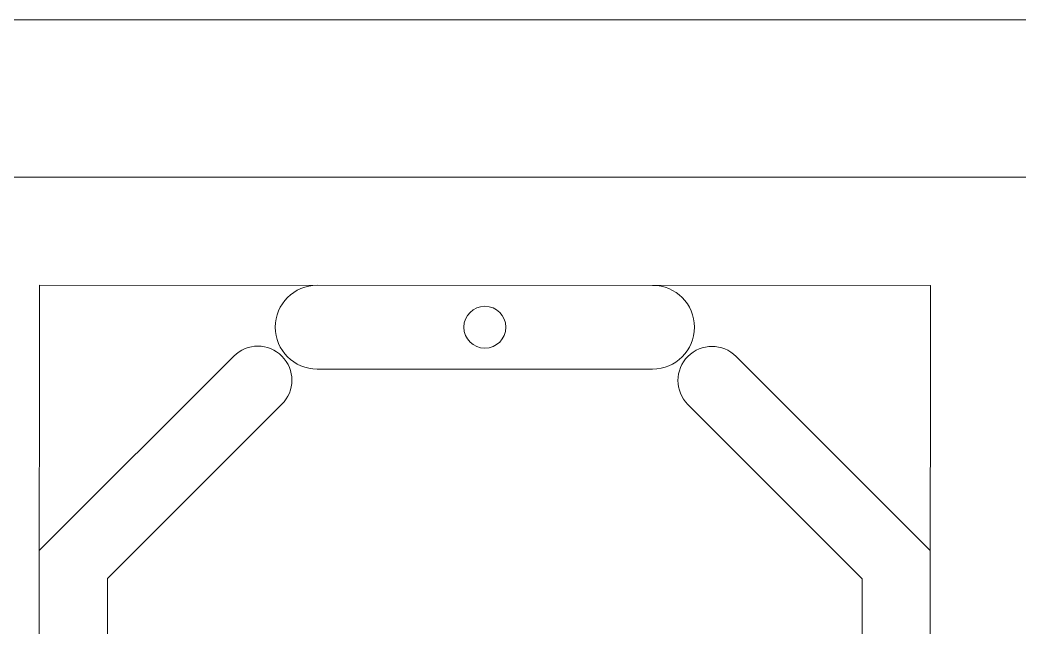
# Model space of a CAD drawing. Header units: metres. Extents: x -18745 to 220762, y -1579758 to -1356048.
# Drawn here: x 123609 to 124563, y -1464482 to -1463903 of the extents above; entities that cross this region are included whole.
import ezdxf

# ---------------------------------------------------------------- set-up
doc = ezdxf.new("R2010")
doc.units = ezdxf.units.M
doc.layers.get('0').update_dxf_attribs({"lineweight": 0})
for name, color, linetype, lineweight in [('A-100 - Copy$0$Medical Equipment and Furniture', 8, 'Continuous', 0), ('A-100 - Copy$0$Medical Equipment and Furniture1', 8, 'Continuous', 5), ('A-100 - Copy$0$Walls', 8, 'Continuous', 0)]:
    doc.layers.add(name, color=color, linetype=linetype, lineweight=lineweight)

# ---------------------------------------------------------------- blocks, each defined once
blk = doc.blocks.new('*X134')
for p, q in [((5, 3), (5, 3)), ((5, 3), (5, 3)), ((5, 3), (5, 3)), ((5, 3), (5, 3)), ((5, 3), (5, 3)), ((5, 3), (5, 3)), ((5, 3), (5, 3)), ((5, 3), (5, 3)), ((5, 3), (5, 3)), ((5, 3), (5, 3)), ((5, 3), (5, 3)), ((5, 3), (5, 3)), ((5, 3), (5, 3)), ((5, 3), (5, 3)), ((5, 3), (5, 3)), ((5, 3), (5, 3)), ((5, 3), (5, 3)), ((5, 3), (5, 3)), ((5, 3), (5, 3)), ((5, 3), (5, 3)), ((5, 3), (5, 3)), ((5, 3), (5, 3)), ((5, 3), (5, 3)), ((5, 3), (5, 3)), ((5, 3), (5, 3)), ((5, 3), (5, 3)), ((5, 3), (5, 3)), ((5, 3), (5, 3)), ((5, 3), (5, 3)), ((5, 3), (5, 3)), ((5, 3), (5, 3)), ((5, 3), (5, 3)), ((5, 3), (5, 3)), ((5, 3), (5, 3)), ((5, 3), (5, 3)), ((5, 3), (5, 3)), ((5, 3), (5, 3)), ((5, 3), (5, 3)), ((5, 3), (5, 3)), ((5, 3), (5, 3)), ((5, 3), (5, 3)), ((5, 3), (5, 3)), ((5, 3), (5, 3)), ((5, 3), (5, 3)), ((5, 3), (5, 3)), ((5, 3), (5, 3)), ((5, 3), (5, 3)), ((5, 3), (5, 3)), ((5, 3), (5, 3)), ((5, 3), (5, 3)), ((5, 3), (5, 3)), ((5, 3), (5, 3)), ((5, 3), (5, 3)), ((5, 3), (5, 3)), ((5, 3), (5, 3)), ((5, 3), (5, 3)), ((5, 3), (5, 3)), ((5, 3), (5, 3)), ((5, 3), (5, 3)), ((5, 3), (5, 3)), ((5, 3), (5, 3)), ((5, 3), (5, 3)), ((5, 3), (5, 3)), ((5, 3), (5, 3)), ((5, 3), (5, 3)), ((5, 3), (5, 3)), ((6, 3), (5, 3)), ((5, 3), (5, 3)), ((6, 3), (5, 3)), ((5, 3), (5, 3)), ((6, 3), (5, 3)), ((5, 3), (5, 3)), ((6, 3), (5, 3)), ((5, 3), (5, 3)), ((5, 3), (5, 3)), ((5, 3), (5, 3)), ((5, 3), (5, 3)), ((5, 3), (5, 3)), ((5, 3), (5, 3)), ((5, 3), (5, 3)), ((5, 3), (5, 3)), ((5, 3), (5, 3)), ((5, 3), (5, 3)), ((5, 3), (5, 3)), ((5, 3), (5, 3)), ((5, 3), (5, 3)), ((5, 3), (5, 3)), ((5, 3), (5, 3)), ((5, 3), (5, 3)), ((5, 3), (5, 3)), ((5, 3), (5, 3)), ((5, 3), (5, 3)), ((5, 3), (5, 3)), ((5, 3), (5, 3)), ((5, 3), (5, 3)), ((5, 3), (5, 3)), ((6, 3), (6, 3)), ((6, 3), (6, 3)), ((6, 3), (6, 3)), ((6, 3), (6, 3)), ((6, 3), (6, 3)), ((6, 3), (6, 3)), ((6, 3), (6, 3)), ((6, 3), (6, 3)), ((6, 3), (6, 3)), ((6, 3), (6, 3)), ((6, 3), (6, 3)), ((6, 3), (6, 3)), ((6, 3), (6, 3)), ((6, 3), (6, 3)), ((6, 3), (6, 3)), ((6, 3), (6, 3)), ((6, 3), (6, 3)), ((6, 3), (6, 3)), ((6, 3), (6, 3)), ((6, 3), (6, 3)), ((6, 3), (6, 3)), ((6, 3), (6, 3)), ((6, 3), (6, 3)), ((6, 3), (6, 3)), ((6, 3), (6, 3)), ((6, 3), (6, 3)), ((6, 3), (6, 3)), ((6, 3), (6, 3)), ((6, 3), (6, 3)), ((6, 3), (6, 3)), ((6, 3), (6, 3)), ((6, 3), (6, 3)), ((6, 3), (6, 3)), ((6, 3), (6, 3)), ((6, 3), (6, 3)), ((6, 3), (6, 3)), ((6, 3), (6, 3)), ((6, 3), (6, 3)), ((6, 3), (6, 3)), ((6, 3), (6, 3)), ((6, 3), (6, 3)), ((6, 3), (6, 3)), ((6, 3), (6, 3)), ((6, 3), (6, 3)), ((6, 3), (6, 3)), ((6, 3), (6, 3)), ((6, 3), (6, 3)), ((6, 3), (6, 3)), ((6, 3), (6, 3)), ((6, 3), (6, 3)), ((6, 3), (6, 3)), ((6, 3), (6, 3)), ((6, 3), (6, 3)), ((6, 3), (6, 3)), ((6, 3), (6, 3)), ((6, 3), (6, 3)), ((6, 3), (6, 3)), ((6, 3), (6, 3)), ((6, 3), (6, 3)), ((6, 3), (6, 3)), ((6, 3), (6, 3)), ((6, 3), (6, 3)), ((6, 3), (6, 3)), ((6, 3), (6, 3)), ((6, 3), (6, 3)), ((6, 3), (6, 3)), ((6, 3), (6, 3)), ((6, 3), (6, 3)), ((6, 3), (6, 3)), ((6, 3), (6, 3)), ((6, 3), (6, 3)), ((6, 3), (6, 3)), ((6, 3), (6, 3)), ((6, 3), (6, 3)), ((6, 3), (6, 3)), ((6, 3), (6, 3)), ((6, 3), (6, 3)), ((6, 3), (6, 3)), ((6, 3), (6, 3)), ((6, 3), (6, 3)), ((6, 3), (6, 3)), ((6, 3), (6, 3)), ((6, 3), (6, 3)), ((6, 3), (6, 3)), ((6, 3), (6, 3)), ((6, 3), (6, 3)), ((6, 3), (6, 3)), ((6, 3), (6, 3)), ((6, 3), (6, 3)), ((6, 3), (6, 3)), ((6, 3), (6, 3)), ((6, 3), (6, 3)), ((6, 3), (6, 3)), ((6, 3), (6, 3)), ((6, 3), (6, 3)), ((6, 3), (6, 3)), ((6, 3), (6, 3)), ((6, 3), (6, 3)), ((6, 3), (6, 3)), ((6, 3), (6, 3)), ((6, 3), (6, 3)), ((6, 3), (6, 3)), ((6, 3), (6, 3)), ((6, 3), (6, 3)), ((6, 3), (6, 3)), ((6, 3), (6, 3)), ((6, 3), (6, 3)), ((6, 3), (6, 3)), ((6, 3), (6, 3)), ((6, 3), (6, 3)), ((6, 3), (6, 3)), ((6, 3), (6, 3)), ((6, 3), (6, 3)), ((6, 3), (6, 3)), ((6, 3), (6, 3)), ((6, 3), (6, 3)), ((6, 3), (6, 3)), ((6, 3), (6, 3)), ((6, 3), (6, 3)), ((6, 3), (6, 3)), ((6, 3), (6, 3)), ((6, 3), (6, 3)), ((6, 3), (6, 3)), ((6, 3), (6, 3)), ((6, 3), (6, 3)), ((6, 3), (6, 3)), ((6, 3), (6, 3)), ((6, 3), (6, 3)), ((6, 3), (6, 3)), ((6, 3), (6, 3)), ((6, 3), (6, 3)), ((6, 3), (6, 3)), ((6, 3), (6, 3)), ((6, 3), (6, 3)), ((6, 3), (6, 3)), ((6, 3), (6, 3)), ((6, 3), (6, 3)), ((6, 3), (6, 3)), ((6, 3), (6, 3)), ((6, 3), (6, 3)), ((6, 3), (6, 3)), ((6, 3), (6, 3)), ((6, 3), (6, 3)), ((6, 3), (6, 3)), ((6, 3), (6, 3)), ((6, 3), (6, 3)), ((6, 3), (6, 3)), ((6, 3), (6, 3)), ((6, 3), (6, 3)), ((6, 3), (6, 3)), ((6, 3), (6, 3)), ((6, 3), (6, 3)), ((6, 3), (6, 3)), ((6, 3), (6, 3)), ((6, 3), (6, 3)), ((6, 3), (6, 3)), ((6, 3), (6, 3)), ((6, 3), (6, 3)), ((6, 3), (6, 3)), ((6, 3), (6, 3)), ((6, 3), (6, 3)), ((6, 3), (6, 3)), ((6, 3), (6, 3)), ((6, 3), (6, 3)), ((6, 3), (6, 3)), ((6, 3), (6, 3)), ((6, 3), (6, 3)), ((6, 3), (6, 3)), ((6, 3), (6, 3)), ((6, 3), (6, 3)), ((6, 3), (6, 3)), ((6, 3), (6, 3)), ((6, 3), (6, 3)), ((6, 3), (6, 3)), ((6, 3), (6, 3)), ((6, 3), (6, 3)), ((6, 3), (6, 3)), ((6, 3), (6, 3)), ((6, 3), (6, 3)), ((6, 3), (6, 3)), ((6, 3), (6, 3)), ((6, 3), (6, 3)), ((6, 3), (6, 3)), ((6, 3), (6, 3)), ((6, 3), (6, 3)), ((6, 3), (6, 3)), ((6, 3), (6, 3)), ((6, 3), (6, 3)), ((6, 3), (6, 3)), ((6, 3), (6, 3)), ((6, 3), (6, 3)), ((6, 3), (6, 3)), ((6, 3), (6, 3)), ((6, 3), (6, 3)), ((6, 3), (6, 3)), ((6, 3), (6, 3)), ((6, 3), (6, 3)), ((6, 3), (6, 3)), ((6, 3), (6, 3)), ((6, 3), (6, 3)), ((6, 3), (6, 3)), ((6, 3), (6, 3)), ((6, 3), (6, 3)), ((6, 3), (6, 3)), ((6, 3), (5, 3)), ((6, 3), (5, 3)), ((6, 3), (5, 3)), ((6, 3), (5, 3)), ((6, 3), (5, 3)), ((6, 3), (6, 3)), ((6, 3), (6, 3)), ((6, 3), (6, 3)), ((6, 3), (6, 3)), ((6, 3), (6, 3)), ((6, 3), (6, 3)), ((6, 3), (6, 3)), ((6, 3), (6, 3)), ((6, 3), (6, 3)), ((6, 3), (6, 3)), ((6, 3), (6, 3)), ((6, 3), (6, 3)), ((6, 3), (6, 3)), ((6, 3), (6, 3)), ((6, 3), (6, 3)), ((6, 3), (6, 3)), ((6, 3), (6, 3)), ((6, 3), (6, 3)), ((6, 3), (6, 3)), ((6, 3), (6, 3)), ((6, 3), (6, 3)), ((6, 3), (6, 3)), ((6, 3), (6, 3)), ((6, 3), (6, 3)), ((6, 3), (6, 3)), ((6, 3), (6, 3)), ((6, 3), (6, 3)), ((6, 3), (6, 3)), ((6, 3), (6, 3)), ((6, 3), (6, 3)), ((6, 3), (6, 3)), ((6, 3), (6, 3)), ((6, 3), (6, 3)), ((6, 3), (6, 3)), ((6, 3), (6, 3)), ((6, 3), (6, 3)), ((6, 3), (6, 3)), ((6, 3), (6, 3)), ((6, 3), (6, 3)), ((6, 3), (6, 3)), ((6, 3), (6, 3)), ((6, 3), (6, 3)), ((6, 3), (6, 3)), ((6, 3), (6, 3)), ((6, 3), (6, 3)), ((6, 3), (6, 3)), ((6, 3), (6, 3)), ((6, 3), (6, 3)), ((6, 3), (6, 3)), ((6, 3), (6, 3)), ((6, 3), (6, 3)), ((6, 3), (6, 3)), ((6, 3), (6, 3)), ((6, 3), (6, 3)), ((6, 3), (6, 3)), ((6, 3), (6, 3)), ((6, 3), (6, 3)), ((6, 3), (6, 3)), ((6, 3), (6, 3)), ((6, 3), (6, 3)), ((6, 3), (6, 3)), ((6, 3), (6, 3)), ((6, 3), (6, 3)), ((6, 3), (6, 3)), ((6, 3), (6, 3)), ((6, 3), (6, 3)), ((6, 3), (6, 3)), ((6, 3), (6, 3)), ((6, 3), (6, 3)), ((6, 3), (6, 3)), ((6, 3), (6, 3)), ((6, 3), (6, 3)), ((6, 3), (6, 3)), ((6, 3), (6, 3)), ((6, 3), (6, 3)), ((6, 3), (6, 3)), ((6, 3), (6, 3)), ((6, 3), (6, 3)), ((6, 3), (6, 3)), ((6, 3), (6, 3)), ((6, 3), (6, 3)), ((6, 3), (6, 3)), ((6, 3), (6, 3)), ((6, 3), (6, 3)), ((6, 3), (6, 3)), ((6, 3), (6, 3)), ((6, 3), (6, 3)), ((6, 3), (6, 3)), ((6, 3), (6, 3)), ((6, 3), (6, 3)), ((6, 3), (6, 3)), ((6, 3), (6, 3)), ((6, 3), (6, 3)), ((6, 3), (6, 3)), ((6, 3), (6, 3)), ((6, 3), (6, 3)), ((6, 3), (6, 3)), ((6, 3), (6, 3)), ((6, 3), (6, 3)), ((6, 3), (6, 3)), ((6, 3), (6, 3)), ((6, 3), (6, 3)), ((6, 3), (6, 3)), ((6, 3), (6, 3)), ((6, 3), (6, 3)), ((6, 3), (6, 3)), ((6, 3), (6, 3)), ((6, 3), (6, 3)), ((6, 3), (6, 3)), ((6, 3), (6, 3)), ((6, 3), (6, 3)), ((6, 3), (6, 3)), ((6, 3), (6, 3)), ((6, 3), (6, 3)), ((6, 3), (6, 3)), ((6, 3), (6, 3)), ((6, 3), (6, 3)), ((6, 3), (6, 3)), ((6, 3), (6, 3)), ((6, 3), (6, 3)), ((6, 3), (6, 3)), ((6, 3), (6, 3)), ((6, 3), (6, 3)), ((6, 3), (6, 3)), ((6, 3), (6, 3)), ((6, 3), (6, 3)), ((6, 3), (6, 3)), ((6, 3), (6, 3)), ((6, 3), (6, 3)), ((6, 3), (6, 3)), ((6, 3), (6, 3)), ((6, 3), (6, 3)), ((6, 3), (6, 3)), ((6, 3), (6, 3)), ((6, 3), (6, 3)), ((6, 3), (6, 3)), ((6, 3), (6, 3)), ((6, 3), (6, 3)), ((6, 3), (6, 3)), ((6, 3), (6, 3)), ((6, 3), (6, 3)), ((6, 3), (6, 3)), ((6, 3), (6, 3)), ((6, 3), (6, 3)), ((6, 3), (6, 3)), ((6, 3), (6, 3)), ((6, 3), (6, 3)), ((6, 3), (6, 3)), ((6, 3), (6, 3)), ((6, 3), (6, 3)), ((6, 3), (6, 3)), ((6, 3), (6, 3)), ((6, 3), (6, 3)), ((6, 3), (6, 3)), ((6, 3), (6, 3)), ((6, 3), (6, 3)), ((6, 3), (6, 3)), ((6, 3), (6, 3)), ((6, 3), (6, 3)), ((6, 3), (6, 3)), ((6, 3), (6, 3)), ((6, 3), (6, 3)), ((6, 3), (6, 3)), ((6, 3), (6, 3)), ((6, 3), (6, 3)), ((6, 3), (6, 3)), ((6, 3), (6, 3)), ((6, 3), (6, 3)), ((6, 3), (6, 3)), ((6, 3), (6, 3)), ((6, 3), (6, 3)), ((6, 3), (6, 3)), ((6, 3), (6, 3)), ((6, 3), (6, 3)), ((6, 3), (6, 3)), ((6, 3), (6, 3)), ((6, 3), (6, 3)), ((6, 3), (6, 3)), ((6, 3), (6, 3)), ((6, 3), (6, 3)), ((6, 3), (6, 3)), ((6, 3), (6, 3)), ((6, 3), (6, 3)), ((6, 3), (6, 3)), ((6, 3), (6, 3)), ((6, 3), (6, 3)), ((6, 3), (6, 3)), ((6, 3), (6, 3)), ((6, 3), (6, 3)), ((6, 3), (6, 3)), ((6, 3), (6, 3)), ((6, 3), (6, 3)), ((6, 3), (6, 3)), ((6, 3), (6, 3)), ((6, 3), (6, 3)), ((6, 3), (6, 3)), ((6, 3), (6, 3)), ((6, 3), (6, 3)), ((6, 3), (6, 3)), ((6, 3), (6, 3)), ((6, 3), (6, 3)), ((6, 3), (6, 3)), ((6, 3), (6, 3)), ((6, 3), (6, 3)), ((6, 3), (6, 3)), ((6, 3), (6, 3)), ((6, 3), (6, 3)), ((6, 3), (6, 3)), ((6, 3), (6, 3)), ((6, 3), (6, 3)), ((6, 3), (6, 3)), ((6, 3), (6, 3)), ((6, 3), (6, 3)), ((6, 3), (6, 3)), ((6, 3), (6, 3)), ((6, 3), (6, 3)), ((6, 3), (6, 3)), ((6, 3), (6, 3)), ((6, 3), (6, 3)), ((6, 3), (6, 3)), ((6, 3), (6, 3)), ((6, 3), (6, 3)), ((6, 3), (6, 3)), ((6, 3), (6, 3)), ((6, 3), (6, 3)), ((6, 3), (6, 3)), ((6, 3), (6, 3)), ((6, 3), (6, 3)), ((6, 3), (6, 3)), ((6, 3), (6, 3)), ((6, 3), (6, 3)), ((6, 3), (6, 3)), ((6, 3), (6, 3)), ((6, 3), (6, 3)), ((6, 3), (6, 3)), ((6, 3), (6, 3)), ((6, 3), (6, 3)), ((6, 3), (6, 3)), ((6, 3), (6, 3)), ((6, 3), (6, 3)), ((6, 3), (6, 3)), ((6, 3), (6, 3)), ((6, 3), (6, 3)), ((6, 3), (6, 3)), ((6, 3), (6, 3)), ((6, 3), (6, 3)), ((6, 3), (6, 3)), ((6, 3), (6, 3)), ((6, 3), (6, 3)), ((6, 3), (6, 3)), ((6, 3), (6, 3)), ((6, 3), (6, 3)), ((6, 3), (6, 3)), ((6, 3), (6, 3)), ((6, 3), (6, 3)), ((6, 3), (6, 3)), ((6, 3), (6, 3)), ((6, 3), (6, 3)), ((6, 3), (6, 3)), ((6, 3), (6, 3)), ((6, 3), (6, 3)), ((6, 3), (6, 3)), ((6, 3), (6, 3)), ((6, 3), (6, 3)), ((6, 3), (6, 3)), ((6, 3), (6, 3)), ((6, 3), (6, 3)), ((6, 3), (6, 3)), ((6, 3), (6, 3)), ((6, 3), (6, 3)), ((6, 3), (6, 3)), ((6, 3), (6, 3)), ((6, 3), (6, 3)), ((6, 3), (6, 3)), ((6, 3), (6, 3)), ((6, 3), (6, 3)), ((6, 3), (6, 3)), ((6, 3), (6, 3)), ((6, 3), (6, 3)), ((6, 3), (6, 3)), ((6, 3), (6, 3)), ((6, 3), (6, 3)), ((6, 3), (6, 3)), ((6, 3), (6, 3)), ((6, 3), (6, 3)), ((6, 3), (6, 3)), ((6, 3), (6, 3)), ((6, 3), (6, 3)), ((6, 3), (6, 3)), ((6, 3), (6, 3)), ((6, 3), (6, 3)), ((6, 3), (6, 3)), ((6, 3), (6, 3)), ((6, 3), (6, 3)), ((6, 3), (6, 3)), ((6, 3), (6, 3)), ((6, 3), (6, 3)), ((6, 3), (6, 3)), ((6, 3), (6, 3)), ((6, 3), (6, 3)), ((6, 3), (6, 3)), ((6, 3), (6, 3)), ((6, 3), (6, 3)), ((6, 3), (6, 3)), ((6, 3), (6, 3)), ((6, 3), (6, 3)), ((6, 3), (6, 3)), ((6, 3), (6, 3)), ((6, 3), (6, 3)), ((6, 3), (6, 3)), ((6, 3), (6, 3)), ((6, 3), (6, 3)), ((6, 3), (6, 3)), ((6, 3), (6, 3)), ((6, 3), (6, 3)), ((6, 3), (6, 3)), ((6, 3), (6, 3))]:
    blk.add_line(p, q)
blk = doc.blocks.new('*X135')
for p, q in [((13, 1), (13, 1)), ((13, 1), (13, 1)), ((13, 1), (13, 1)), ((13, 1), (13, 1)), ((13, 1), (13, 1)), ((13, 1), (13, 1)), ((13, 1), (13, 1)), ((13, 1), (13, 1)), ((13, 1), (13, 1)), ((13, 1), (13, 1)), ((13, 1), (13, 1)), ((13, 1), (13, 1)), ((13, 1), (13, 1)), ((13, 1), (13, 1)), ((13, 1), (13, 1)), ((13, 1), (14, 1)), ((13, 1), (14, 1)), ((13, 1), (14, 1)), ((13, 1), (13, 1)), ((13, 1), (13, 1)), ((13, 1), (13, 1)), ((13, 1), (13, 1)), ((13, 1), (13, 1)), ((13, 1), (13, 1)), ((13, 1), (13, 1)), ((13, 1), (13, 1)), ((13, 1), (13, 1)), ((13, 1), (13, 1)), ((13, 1), (13, 1)), ((13, 1), (13, 1)), ((13, 1), (13, 1)), ((13, 1), (13, 1)), ((13, 1), (13, 1)), ((13, 1), (13, 1)), ((13, 1), (13, 1)), ((13, 1), (13, 1)), ((13, 1), (13, 1)), ((13, 1), (13, 1)), ((13, 1), (13, 1)), ((13, 1), (13, 1)), ((13, 1), (13, 1)), ((13, 1), (13, 1)), ((13, 1), (13, 1)), ((13, 1), (13, 1)), ((13, 1), (13, 1)), ((13, 1), (13, 1)), ((13, 1), (13, 1)), ((13, 1), (13, 1)), ((13, 1), (13, 1)), ((13, 1), (13, 1)), ((13, 1), (13, 1)), ((13, 1), (13, 1)), ((13, 1), (13, 1)), ((13, 1), (13, 1)), ((13, 1), (13, 1)), ((13, 1), (13, 1)), ((13, 1), (13, 1)), ((13, 1), (13, 1)), ((13, 1), (13, 1)), ((13, 1), (13, 1)), ((13, 1), (13, 1)), ((13, 1), (13, 1)), ((13, 1), (13, 1)), ((13, 1), (13, 1)), ((13, 1), (13, 1)), ((13, 1), (13, 1)), ((13, 1), (13, 1)), ((13, 1), (13, 1)), ((13, 1), (13, 1)), ((13, 1), (13, 1)), ((13, 1), (13, 1)), ((13, 1), (13, 1)), ((13, 1), (13, 1)), ((13, 1), (13, 1)), ((13, 1), (13, 1)), ((13, 1), (13, 1)), ((13, 1), (13, 1)), ((13, 1), (13, 1)), ((13, 1), (13, 1)), ((13, 1), (13, 1)), ((13, 1), (13, 1)), ((13, 1), (13, 1)), ((13, 1), (13, 1)), ((13, 1), (13, 1)), ((13, 1), (13, 1)), ((13, 1), (13, 1)), ((13, 1), (13, 1)), ((13, 1), (13, 1)), ((13, 1), (13, 1)), ((13, 1), (13, 1)), ((13, 1), (13, 1)), ((13, 1), (13, 1)), ((13, 1), (13, 1)), ((13, 1), (13, 1)), ((13, 1), (13, 1)), ((13, 1), (13, 1)), ((13, 1), (13, 1)), ((13, 1), (13, 1)), ((13, 1), (13, 1)), ((13, 1), (13, 1)), ((13, 1), (13, 1)), ((13, 1), (13, 1)), ((13, 1), (13, 1)), ((13, 1), (13, 1)), ((13, 1), (13, 1)), ((13, 1), (13, 1)), ((13, 1), (13, 1)), ((13, 1), (13, 1)), ((13, 1), (13, 1)), ((13, 1), (13, 1)), ((13, 1), (13, 1)), ((13, 1), (13, 1)), ((13, 1), (13, 1)), ((13, 1), (13, 1)), ((13, 1), (13, 1)), ((13, 1), (13, 1)), ((13, 1), (13, 1)), ((13, 1), (13, 1)), ((13, 1), (13, 1)), ((13, 1), (13, 1)), ((13, 1), (13, 1)), ((13, 1), (13, 1)), ((13, 1), (13, 1)), ((13, 1), (14, 1)), ((13, 0), (13, 0)), ((13, 0), (13, 0)), ((13, 0), (13, 0)), ((13, 0), (13, 0)), ((13, 0), (13, 0)), ((13, 0), (13, 0)), ((13, 0), (13, 0)), ((13, 0), (13, 0)), ((13, 0), (13, 0)), ((13, 0), (13, 0)), ((13, 0), (13, 0)), ((13, 0), (13, 0)), ((13, 0), (13, 0)), ((13, 0), (13, 0)), ((13, 0), (13, 0)), ((13, 0), (13, 0)), ((13, 0), (13, 0)), ((13, 0), (13, 0)), ((13, 0), (13, 0)), ((13, 0), (13, 0)), ((13, 0), (13, 0)), ((13, 0), (13, 0)), ((13, 0), (13, 0)), ((13, 0), (13, 0)), ((13, 0), (13, 0)), ((13, 0), (13, 0)), ((13, 0), (13, 0)), ((13, 0), (13, 0)), ((13, 0), (13, 0)), ((13, 0), (13, 0)), ((13, 0), (13, 0)), ((13, 0), (13, 0)), ((13, 0), (13, 0)), ((13, 0), (13, 0)), ((13, 0), (13, 0)), ((13, 0), (13, 0)), ((13, 0), (13, 0)), ((13, 0), (13, 0)), ((13, 0), (13, 0)), ((13, 0), (13, 0)), ((13, 0), (13, 0)), ((13, 0), (13, 0)), ((13, 0), (13, 0)), ((13, 0), (13, 0)), ((13, 0), (13, 0)), ((13, 0), (13, 0)), ((13, 0), (13, 0)), ((13, 0), (13, 0)), ((13, 0), (14, 0)), ((13, 0), (14, 0)), ((13, 0), (13, 0)), ((13, 0), (14, 0)), ((14, 1), (14, 1)), ((14, 1), (14, 1)), ((14, 1), (14, 1)), ((14, 1), (14, 1)), ((14, 1), (14, 1)), ((14, 1), (14, 1)), ((14, 1), (14, 1)), ((14, 1), (14, 1)), ((14, 1), (14, 1)), ((14, 1), (14, 1)), ((14, 1), (14, 1)), ((14, 1), (14, 1)), ((14, 1), (14, 1)), ((14, 1), (14, 1)), ((14, 1), (14, 1)), ((14, 1), (14, 1)), ((14, 1), (14, 1)), ((14, 1), (14, 1)), ((14, 1), (14, 1)), ((14, 1), (14, 1)), ((14, 1), (14, 1)), ((14, 1), (14, 1)), ((14, 1), (14, 1)), ((14, 1), (14, 1)), ((14, 1), (14, 1)), ((14, 1), (14, 1)), ((14, 1), (14, 1)), ((14, 1), (14, 1)), ((14, 1), (14, 1)), ((14, 1), (14, 1)), ((14, 1), (14, 1)), ((14, 1), (14, 1)), ((14, 1), (14, 1)), ((14, 1), (14, 1)), ((14, 1), (14, 1)), ((14, 1), (14, 1)), ((14, 1), (14, 1)), ((14, 1), (14, 1)), ((14, 1), (14, 1)), ((14, 1), (14, 1)), ((14, 1), (14, 1)), ((14, 1), (14, 1)), ((14, 1), (14, 1)), ((14, 1), (14, 1)), ((14, 1), (14, 1)), ((14, 1), (14, 1)), ((14, 1), (14, 1)), ((14, 1), (14, 1)), ((14, 1), (14, 1)), ((14, 1), (14, 1)), ((14, 1), (14, 1)), ((14, 1), (14, 1)), ((14, 1), (14, 1)), ((14, 1), (14, 1)), ((14, 1), (14, 1)), ((14, 1), (14, 1)), ((14, 1), (14, 1)), ((14, 1), (14, 1)), ((14, 1), (14, 1)), ((14, 1), (14, 1)), ((14, 1), (14, 1)), ((14, 1), (14, 1)), ((14, 1), (14, 1)), ((14, 1), (14, 1)), ((14, 1), (14, 1)), ((14, 1), (14, 1)), ((14, 1), (14, 1)), ((14, 1), (14, 1)), ((14, 1), (14, 1)), ((14, 1), (14, 1)), ((14, 1), (14, 1)), ((14, 1), (14, 1)), ((14, 1), (14, 1)), ((14, 1), (14, 1)), ((14, 1), (14, 1)), ((14, 1), (14, 1)), ((14, 1), (14, 1)), ((14, 1), (14, 1)), ((14, 1), (14, 1)), ((14, 1), (14, 1)), ((14, 1), (14, 1)), ((14, 1), (14, 1)), ((14, 1), (14, 1)), ((14, 1), (14, 1)), ((14, 1), (14, 1)), ((14, 1), (14, 1)), ((14, 1), (14, 1)), ((14, 1), (14, 1)), ((14, 1), (14, 1)), ((14, 1), (14, 1)), ((14, 1), (14, 1)), ((14, 1), (14, 1)), ((14, 1), (14, 1)), ((14, 1), (14, 1)), ((14, 0), (14, 0)), ((14, 0), (14, 0)), ((14, 0), (14, 0)), ((14, 0), (14, 0)), ((14, 0), (14, 0)), ((14, 0), (14, 0)), ((14, 0), (14, 0)), ((14, 0), (14, 0)), ((14, 0), (14, 0)), ((14, 0), (14, 0)), ((14, 0), (14, 0)), ((14, 0), (14, 0)), ((14, 0), (14, 0)), ((14, 0), (14, 0)), ((14, 0), (14, 0)), ((14, 0), (14, 0)), ((14, 0), (14, 0)), ((14, 0), (14, 0)), ((14, 0), (14, 0)), ((14, 0), (14, 0)), ((14, 0), (14, 0)), ((14, 0), (14, 0)), ((14, 0), (14, 0)), ((14, 0), (14, 0)), ((14, 0), (14, 0)), ((14, 0), (14, 0)), ((14, 0), (14, 0)), ((14, 0), (14, 0)), ((14, 0), (14, 0)), ((14, 0), (14, 0)), ((14, 0), (14, 0)), ((14, 0), (14, 0)), ((14, 0), (14, 0)), ((14, 0), (14, 0)), ((14, 0), (14, 0)), ((14, 0), (14, 0)), ((14, 0), (14, 0)), ((14, 0), (14, 0)), ((14, 0), (14, 0)), ((14, 0), (14, 0)), ((14, 0), (14, 0)), ((14, 0), (14, 0)), ((14, 0), (14, 0)), ((14, 0), (14, 0)), ((14, 0), (14, 0)), ((14, 0), (14, 0)), ((14, 0), (14, 0)), ((14, 0), (14, 0)), ((13, 0), (13, 0)), ((13, 0), (14, 0)), ((13, 0), (13, 0)), ((13, 0), (14, 0)), ((13, 0), (13, 0)), ((13, 0), (14, 0)), ((13, 0), (13, 0)), ((13, 0), (13, 0)), ((13, 0), (13, 0)), ((13, 0), (13, 0)), ((13, 0), (14, 0)), ((13, 0), (13, 0)), ((13, 0), (14, 0)), ((13, 0), (13, 0)), ((13, 0), (14, 0)), ((13, 0), (13, 0)), ((13, 0), (14, 0)), ((13, 0), (13, 0)), ((13, 0), (14, 0)), ((13, 0), (13, 0)), ((13, 0), (14, 0)), ((13, 0), (13, 0)), ((13, 0), (14, 0)), ((13, 0), (13, 0)), ((13, 0), (13, 0)), ((13, 0), (13, 0)), ((13, 0), (14, 0)), ((13, 0), (13, 0)), ((13, 0), (14, 0)), ((13, 0), (13, 0)), ((13, 0), (14, 0)), ((13, 0), (13, 0)), ((13, 0), (14, 0)), ((13, 0), (13, 0)), ((13, 0), (13, 0)), ((13, 0), (13, 0)), ((13, 0), (13, 0)), ((13, 0), (13, 0)), ((13, 0), (13, 0)), ((13, 0), (13, 0)), ((13, 0), (13, 0)), ((13, 0), (13, 0)), ((13, 0), (13, 0)), ((13, 0), (13, 0)), ((13, 0), (13, 0)), ((13, 0), (13, 0)), ((13, 0), (13, 0)), ((13, 0), (13, 0)), ((13, 0), (13, 0)), ((13, 0), (13, 0)), ((13, 0), (13, 0)), ((13, 0), (13, 0)), ((13, 0), (13, 0)), ((13, 0), (13, 0)), ((13, 0), (13, 0)), ((13, 0), (13, 0)), ((13, 0), (13, 0)), ((13, 0), (13, 0)), ((13, 0), (13, 0)), ((13, 0), (13, 0)), ((13, 0), (13, 0)), ((13, 0), (13, 0)), ((13, 0), (13, 0)), ((13, 0), (13, 0)), ((13, -1), (13, -1)), ((13, -1), (13, -1)), ((13, -1), (13, -1)), ((13, -1), (13, -1)), ((13, -1), (13, -1)), ((13, -1), (14, -1)), ((13, -1), (13, -1)), ((14, 0), (14, 0)), ((14, 0), (14, 0)), ((14, 0), (14, 0)), ((14, 0), (14, 0)), ((14, 0), (14, 0)), ((14, 0), (14, 0)), ((14, 0), (14, 0)), ((14, 0), (14, 0)), ((14, 0), (14, 0)), ((14, 0), (14, 0)), ((14, 0), (14, 0)), ((14, 0), (14, 0)), ((14, 0), (14, 0)), ((14, 0), (14, 0)), ((14, 0), (14, 0)), ((13, 0), (14, 0)), ((14, 0), (14, 0)), ((14, 0), (14, 0)), ((14, 0), (14, 0)), ((14, 0), (14, 0)), ((14, 0), (14, 0)), ((14, 0), (14, 0)), ((14, 0), (14, 0)), ((14, 0), (14, 0)), ((14, 0), (14, 0)), ((14, 0), (14, 0)), ((14, 0), (14, 0)), ((14, 0), (14, 0)), ((14, 0), (14, 0)), ((14, 0), (14, 0)), ((14, 0), (14, 0)), ((14, 0), (14, 0)), ((14, 0), (14, 0)), ((14, 0), (14, 0)), ((14, 0), (14, 0)), ((14, 0), (14, 0)), ((14, 0), (14, 0)), ((14, 0), (14, 0)), ((14, 0), (14, 0)), ((14, 0), (14, 0)), ((14, 0), (14, 0)), ((14, 0), (14, 0)), ((14, 0), (14, 0)), ((14, 0), (14, 0)), ((14, 0), (14, 0)), ((14, 0), (14, 0)), ((14, 0), (14, 0)), ((14, 0), (14, 0)), ((14, 0), (14, 0)), ((14, 0), (14, 0)), ((14, -1), (14, -1)), ((14, -1), (14, -1)), ((14, -1), (14, -1)), ((14, -1), (14, -1)), ((14, -1), (14, -1))]:
    blk.add_line(p, q)
blk = doc.blocks.new('A-100 - Copy$0$HF16786E-P')
at = {"layer": 'A-100 - Copy$0$Medical Equipment and Furniture1'}
for p, q in [((0, 0.425), (-2.14, 0.425)), ((-0.25308, 0.425), (-0.06779, 0.23971)), ((0, -0.425), (0, 0.425)), ((-0.28, 0.36), (-1.86, 0.36)), ((-0.28, 0.36), (-0.11375, 0.19375)), ((-0.08, -0.16), (-0.08, 0.16)), ((-0.1136, -0.1936), (-0.28, -0.36)), ((-0.06763, -0.23956), (-0.25308, -0.425)), ((-1.86, -0.36), (-0.28, -0.36)), ((-2.14, -0.425), (0, -0.425))]:
    blk.add_line(p, q, dxfattribs=at)
for points in [[(0, 0.425), (0, 0.425), (0, 0.425), (0, 0.425), (0, 0.425), (0, 0.425), (0, 0.425), (0, 0.425), (0, 0.425), (0, 0.425), (0, 0.425), (0, 0.425), (0, 0.425), (0, 0.425), (0, 0.425), (0, 0.425), (0, 0.425), (0, 0.425), (0, 0.425), (0, 0.425), (0, 0.425), (0, 0.425), (0, 0.425), (0, 0.425), (0, 0.425), (0, 0.425), (0, 0.425), (0, 0.425), (0, 0.425), (0, 0.425), (0, 0.425), (0, 0.425), (0, 0.425), (0, 0.425), (0, 0.425), (0, 0.425), (0, 0.425), (0, 0.425), (0, 0.425), (0, 0.425), (0, 0.425), (0, 0.425), (0, 0.425), (0, 0.425), (0, 0.425), (0, 0.425), (0, 0.425), (0, 0.425), (0, 0.425), (0, 0.425), (0, 0.425), (0, 0.425), (0, 0.425), (0, 0.425), (0, 0.425), (0, 0.425), (0, 0.425), (0, 0.425), (0, 0.425), (0, 0.425), (0, 0.425), (0, 0.425), (0, 0.425), (0, 0.425), (0, 0.425), (0, 0.425), (0, 0.425), (0, 0.425), (0, 0.425), (0, 0.425), (0, 0.425), (0, 0.425), (0, 0.425), (0, 0.425), (0, 0.425), (0, 0.425), (0, 0.425), (0, 0.425), (0, 0.425), (0, 0.425), (0, 0.425), (0, 0.425), (0, 0.425), (0, 0.425), (0, 0.425), (0, 0.425), (0, 0.425), (0, 0.425), (0, 0.425), (0, 0.425), (0, 0.425), (0, 0.425), (0, 0.425), (0, 0.425), (0, 0.425), (0, 0.425), (0, 0.425), (0, 0.425), (0, 0.425), (0, 0.425), (0, 0.425), (0, 0.425), (0, 0.425), (0, 0.425), (0, 0.425), (0, 0.425), (0, 0.425), (0, 0.425), (0, 0.425), (0, 0.425), (0, 0.425), (0, 0.425), (0, 0.425), (0, 0.425), (0, 0.425), (0, 0.425), (0, 0.425), (0, 0.425), (0, 0.425), (0, 0.425), (0, 0.425), (0, 0.425), (0, 0.425), (0, 0.425), (0, 0.425), (0, 0.425), (0, 0.425), (0, 0.425), (0, 0.425), (0, 0.425), (0, 0.425), (0, 0.425), (0, 0.425), (0, 0.425), (0, 0.425), (0, 0.425), (0, 0.425), (0, 0.425), (0, 0.425), (0, 0.425), (0, 0.425), (0, 0.425), (0, 0.425), (0, 0.425), (0, 0.425), (0, 0.425), (0, 0.425), (0, 0.425), (0, 0.425), (0, 0.425), (0, 0.425), (0, 0.425), (0, 0.425), (0, 0.425), (0, 0.425), (0, 0.425), (0, 0.425), (0, 0.425), (0, 0.425), (0, 0.425), (0, 0.425), (0, 0.425), (0, 0.425), (0, 0.425), (0, 0.425), (0, 0.425), (0, 0.425), (0, 0.425), (0, 0.425), (0, 0.425), (0, 0.425), (0, 0.425), (0, 0.425), (0, 0.425), (0, 0.425), (0, 0.425), (0, 0.425), (0, 0.425), (0, 0.425), (0, 0.425), (0, 0.425), (0, 0.425), (0, 0.425), (0, 0.425), (0, 0.425), (0, 0.425), (0, 0.425), (0, 0.425), (0, 0.425), (0, 0.425), (0, 0.425), (0, 0.425), (0, 0.425), (0, 0.425), (0, 0.425), (0, 0.425), (0, 0.425), (0, 0.425), (0, 0.425), (0, 0.425), (0, 0.425), (0, 0.425), (0, 0.425), (0, 0.425), (0, 0.425), (0, 0.425), (0, 0.425), (0, 0.425), (0, 0.425), (0, 0.425), (0, 0.425), (0, 0.425), (0, 0.425), (0, 0.425), (0, 0.425), (0, 0.425), (0, 0.425), (0, 0.425), (0, 0.425)], [(0, 0.425), (0, 0.425), (0, 0.425), (0, 0.425), (0, 0.425), (0, 0.425), (0, 0.425), (0, 0.425), (0, 0.425), (0, 0.425), (0, 0.425), (0, 0.425), (0, 0.425), (0, 0.425), (0, 0.425), (0, 0.425), (0, 0.425), (0, 0.425), (0, 0.425), (0, 0.425), (0, 0.425), (0, 0.425), (0, 0.425), (0, 0.425), (0, 0.425), (0, 0.425), (0, 0.425), (0, 0.425), (0, 0.425), (0, 0.425), (0, 0.425), (0, 0.425), (0, 0.425), (0, 0.425), (0, 0.425), (0, 0.425), (0, 0.425), (0, 0.425), (0, 0.425), (0, 0.425), (0, 0.425), (0, 0.425), (0, 0.425), (0, 0.425), (0, 0.425), (0, 0.425), (0, 0.425), (0, 0.425), (0, 0.425), (0, 0.425), (0, 0.425), (0, 0.425), (0, 0.425), (0, 0.425), (0, 0.425), (0, 0.425), (0, 0.425), (0, 0.425), (0, 0.425), (0, 0.425), (0, 0.425), (0, 0.425), (0, 0.425), (0, 0.425), (0, 0.425), (0, 0.425), (0, 0.425), (0, 0.425), (0, 0.425), (0, 0.425), (0, 0.425), (0, 0.425), (0, 0.425), (0, 0.425), (0, 0.425), (0, 0.425), (0, 0.425), (0, 0.425), (0, 0.425), (0, 0.425), (0, 0.425), (0, 0.425), (0, 0.425), (0, 0.425), (0, 0.425), (0, 0.425), (0, 0.425), (0, 0.425), (0, 0.425), (0, 0.425), (0, 0.425), (0, 0.425), (0, 0.425), (0, 0.425), (0, 0.425), (0, 0.425), (0, 0.425), (0, 0.425), (0, 0.425), (0, 0.425), (0, 0.425), (0, 0.425), (0, 0.425), (0, 0.425), (0, 0.425), (0, 0.425), (0, 0.425), (0, 0.425), (0, 0.425), (0, 0.425), (0, 0.425), (0, 0.425), (0, 0.425), (0, 0.425), (0, 0.425), (0, 0.425), (0, 0.425), (0, 0.425), (0, 0.425), (0, 0.425), (0, 0.425), (0, 0.425), (0, 0.425), (0, 0.425), (0, 0.425), (0, 0.425), (0, 0.425), (0, 0.425), (0, 0.425), (0, 0.425), (0, 0.425), (0, 0.425), (0, 0.425), (0, 0.425), (0, 0.425), (0, 0.425), (0, 0.425), (0, 0.425), (0, 0.425), (0, 0.425), (0, 0.425), (0, 0.425), (0, 0.425), (0, 0.425), (0, 0.425), (0, 0.425), (0, 0.425), (0, 0.425), (0, 0.425), (0, 0.425), (0, 0.425), (0, 0.425), (0, 0.425), (0, 0.425), (0, 0.425), (0, 0.425), (0, 0.425), (0, 0.425), (0, 0.425), (0, 0.425), (0, 0.425), (0, 0.425), (0, 0.425), (0, 0.425), (0, 0.425), (0, 0.425), (0, 0.425), (0, 0.425), (0, 0.425), (0, 0.425), (0, 0.425), (0, 0.425), (0, 0.425), (0, 0.425), (0, 0.425), (0, 0.425), (0, 0.425), (0, 0.425), (0, 0.425), (0, 0.425), (0, 0.425), (0, 0.425), (0, 0.425), (0, 0.425), (0, 0.425), (0, 0.425), (0, 0.425), (0, 0.425), (0, 0.425), (0, 0.425), (0, 0.425), (0, 0.425), (0, 0.425), (0, 0.425), (0, 0.425), (0, 0.425), (0, 0.425), (0, 0.425), (0, 0.425), (0, 0.425), (0, 0.425), (0, 0.425), (0, 0.425), (0, 0.425), (0, 0.425), (0, 0.425), (0, 0.425), (0, 0.425), (0, 0.425), (0, 0.425), (0, 0.425), (0, 0.425), (0, 0.425), (0, 0.425)], [(0, 0.425), (0, 0.425), (0, 0.425), (0, 0.425), (0, 0.425), (0, 0.425), (0, 0.425), (0, 0.425), (0, 0.425), (0, 0.425), (0, 0.425), (0, 0.425), (0, 0.425), (0, 0.425), (0, 0.425), (0, 0.425), (0, 0.425), (0, 0.425), (0, 0.425), (0, 0.425), (0, 0.425), (0, 0.425), (0, 0.425), (0, 0.425), (0, 0.425), (0, 0.425), (0, 0.425), (0, 0.425), (0, 0.425), (0, 0.425), (0, 0.425), (0, 0.425), (0, 0.425), (0, 0.425), (0, 0.425), (0, 0.425), (0, 0.425), (0, 0.425), (0, 0.425), (0, 0.425), (0, 0.425), (0, 0.425), (0, 0.425), (0, 0.425), (0, 0.425), (0, 0.425), (0, 0.425), (0, 0.425), (0, 0.425), (0, 0.425), (0, 0.425), (0, 0.425), (0, 0.425), (0, 0.425), (0, 0.425), (0, 0.425), (0, 0.425), (0, 0.425), (0, 0.425), (0, 0.425), (0, 0.425), (0, 0.425), (0, 0.425), (0, 0.425), (0, 0.425), (0, 0.425), (0, 0.425), (0, 0.425), (0, 0.425), (0, 0.425), (0, 0.425), (0, 0.425), (0, 0.425), (0, 0.425), (0, 0.425), (0, 0.425), (0, 0.425), (0, 0.425), (0, 0.425), (0, 0.425), (0, 0.425), (0, 0.425), (0, 0.425), (0, 0.425), (0, 0.425), (0, 0.425), (0, 0.425), (0, 0.425), (0, 0.425), (0, 0.425), (0, 0.425), (0, 0.425), (0, 0.425), (0, 0.425), (0, 0.425), (0, 0.425), (0, 0.425), (0, 0.425), (0, 0.425), (0, 0.425), (0, 0.425), (0, 0.425), (0, 0.425), (0, 0.425), (0, 0.425), (0, 0.425), (0, 0.425), (0, 0.425), (0, 0.425), (0, 0.425), (0, 0.425), (0, 0.425), (0, 0.425), (0, 0.425), (0, 0.425), (0, 0.425), (0, 0.425), (0, 0.425), (0, 0.425), (0, 0.425), (0, 0.425), (0, 0.425), (0, 0.425), (0, 0.425), (0, 0.425), (0, 0.425), (0, 0.425), (0, 0.425), (0, 0.425), (0, 0.425), (0, 0.425), (0, 0.425), (0, 0.425), (0, 0.425), (0, 0.425), (0, 0.425), (0, 0.425), (0, 0.425), (0, 0.425), (0, 0.425), (0, 0.425), (0, 0.425), (0, 0.425), (0, 0.425), (0, 0.425), (0, 0.425), (0, 0.425), (0, 0.425), (0, 0.425), (0, 0.425), (0, 0.425), (0, 0.425), (0, 0.425), (0, 0.425), (0, 0.425), (0, 0.425), (0, 0.425), (0, 0.425), (0, 0.425), (0, 0.425), (0, 0.425), (0, 0.425), (0, 0.425), (0, 0.425), (0, 0.425), (0, 0.425), (0, 0.425), (0, 0.425), (0, 0.425), (0, 0.425), (0, 0.425), (0, 0.425), (0, 0.425), (0, 0.425), (0, 0.425), (0, 0.425), (0, 0.425), (0, 0.425), (0, 0.425), (0, 0.425), (0, 0.425), (0, 0.425), (0, 0.425), (0, 0.425), (0, 0.425), (0, 0.425), (0, 0.425), (0, 0.425), (0, 0.425), (0, 0.425), (0, 0.425), (0, 0.425), (0, 0.425), (0, 0.425), (0, 0.425), (0, 0.425), (0, 0.425), (0, 0.425), (0, 0.425), (0, 0.425), (0, 0.425), (0, 0.425), (0, 0.425), (0, 0.425), (0, 0.425), (0, 0.425), (0, 0.425), (0, 0.425), (0, 0.425), (0, 0.425), (0, 0.425), (0, 0.425), (0, 0.425), (0, 0.425), (0, 0.425), (0, 0.425), (0, 0.425), (0, 0.425), (0, 0.425), (0, 0.425), (0, 0.425), (0, 0.425), (0, 0.425), (0, 0.425), (0, 0.425), (0, 0.425), (0, 0.425), (0, 0.425), (0, 0.425), (0, 0.425), (0, 0.425), (0, 0.425), (0, 0.425), (0, 0.425), (0, 0.425), (0, 0.425), (0, 0.425), (0, 0.425), (0, 0.425), (0, 0.425), (0, 0.425), (0, 0.425), (0, 0.425), (0, 0.425), (0, 0.425), (0, 0.425), (0, 0.425), (0, 0.425), (0, 0.425), (0, 0.425), (0, 0.425), (0, 0.425), (0, 0.425), (0, 0.425), (0, 0.425), (0, 0.425), (0, 0.425), (0, 0.425), (0, 0.425), (0, 0.425), (0, 0.425), (0, 0.425), (0, 0.425), (0, 0.425), (0, 0.425), (0, 0.425), (0, 0.425), (0, 0.425), (0, 0.425), (0, 0.425), (0, 0.425), (0, 0.425), (0, 0.425), (0, 0.425), (0, 0.425), (0, 0.425), (0, 0.425)]]:
    blk.add_lwpolyline(points, close=True, dxfattribs=at)
for points in [[(0, 0.425), (0, 0.425), (0, 0.425), (0, 0.425), (0, 0.425), (0, 0.425), (0, 0.425), (0, 0.425), (0, 0.425), (0, 0.425), (0, 0.425), (0, 0.425), (0, 0.425), (0, 0.425), (0, 0.425)], [(0, 0.425), (0, 0.425), (0, 0.425), (0, 0.425), (0, 0.425), (0, 0.425), (0, 0.425), (0, 0.425), (0, 0.425), (0, 0.425), (0, 0.425), (0, 0.425), (0, 0.425), (0, 0.425), (0, 0.425), (0, 0.425), (0, 0.425), (0, 0.425), (0, 0.425), (0, 0.425), (0, 0.425), (0, 0.425), (0, 0.425), (0, 0.425), (0, 0.425), (0, 0.425), (0, 0.425), (0, 0.425), (0, 0.425), (0, 0.425), (0, 0.425), (0, 0.425), (0, 0.425), (0, 0.425), (0, 0.425), (0, 0.425), (0, 0.425), (0, 0.425), (0, 0.425), (0, 0.425), (0, 0.425), (0, 0.425), (0, 0.425), (0, 0.425), (0, 0.425), (0, 0.425), (0, 0.425), (0, 0.425), (0, 0.425), (0, 0.425), (0, 0.425), (0, 0.425), (0, 0.425), (0, 0.425), (0, 0.425), (0, 0.425), (0, 0.425), (0, 0.425), (0, 0.425), (0, 0.425), (0, 0.425), (0, 0.425), (0, 0.425), (0, 0.425), (0, 0.425), (0, 0.425), (0, 0.425), (0, 0.425), (0, 0.425), (0, 0.425), (0, 0.425), (0, 0.425), (0, 0.425), (0, 0.425), (0, 0.425), (0, 0.425), (0, 0.425), (0, 0.425), (0, 0.425), (0, 0.425), (0, 0.425), (0, 0.425), (0, 0.425), (0, 0.425), (0, 0.425), (0, 0.425), (0, 0.425), (0, 0.425), (0, 0.425)], [(0, 0.425), (0, 0.425), (0, 0.425), (0, 0.425), (0, 0.425), (0, 0.425), (0, 0.425), (0, 0.425), (0, 0.425), (0, 0.425), (0, 0.425), (0, 0.425), (0, 0.425), (0, 0.425), (0, 0.425), (0, 0.425), (0, 0.425), (0, 0.425), (0, 0.425), (0, 0.425), (0, 0.425), (0, 0.425), (0, 0.425), (0, 0.425), (0, 0.425), (0, 0.425), (0, 0.425), (0, 0.425), (0, 0.425), (0, 0.425), (0, 0.425), (0, 0.425), (0, 0.425), (0, 0.425), (0, 0.425), (0, 0.425), (0, 0.425), (0, 0.425), (0, 0.425), (0, 0.425), (0, 0.425), (0, 0.425), (0, 0.425), (0, 0.425), (0, 0.425), (0, 0.425), (0, 0.425), (0, 0.425), (0, 0.425), (0, 0.425), (0, 0.425), (0, 0.425), (0, 0.425), (0, 0.425), (0, 0.425), (0, 0.425), (0, 0.425), (0, 0.425), (0, 0.425), (0, 0.425), (0, 0.425), (0, 0.425), (0, 0.425), (0, 0.425), (0, 0.425), (0, 0.425), (0, 0.425), (0, 0.425), (0, 0.425), (0, 0.425), (0, 0.425), (0, 0.425), (0, 0.425), (0, 0.425), (0, 0.425), (0, 0.425), (0, 0.425), (0, 0.425), (0, 0.425), (0, 0.425), (0, 0.425), (0, 0.425), (0, 0.425), (0, 0.425), (0, 0.425), (0, 0.425), (0, 0.425), (0, 0.425), (0, 0.425), (0, 0.425), (0, 0.425), (0, 0.425), (0, 0.425), (0, 0.425), (0, 0.425), (0, 0.425), (0, 0.425), (0, 0.425), (0, 0.425), (0, 0.425), (0, 0.425), (0, 0.425), (0, 0.425), (0, 0.425), (0, 0.425), (0, 0.425), (0, 0.425), (0, 0.425), (0, 0.425), (0, 0.425), (0, 0.425)], [(0, 0.425), (0, 0.425), (0, 0.425), (0, 0.425), (0, 0.425), (0, 0.425), (0, 0.425), (0, 0.425), (0, 0.425), (0, 0.425), (0, 0.425), (0, 0.425), (0, 0.425), (0, 0.425), (0, 0.425), (0, 0.425), (0, 0.425), (0, 0.425), (0, 0.425), (0, 0.425), (0, 0.425), (0, 0.425), (0, 0.425), (0, 0.425), (0, 0.425), (0, 0.425), (0, 0.425), (0, 0.425), (0, 0.425), (0, 0.425), (0, 0.425), (0, 0.425), (0, 0.425), (0, 0.425), (0, 0.425), (0, 0.425), (0, 0.425), (0, 0.425), (0, 0.425), (0, 0.425), (0, 0.425), (0, 0.425), (0, 0.425), (0, 0.425), (0, 0.425), (0, 0.425), (0, 0.425), (0, 0.425), (0, 0.425), (0, 0.425), (0, 0.425), (0, 0.425), (0, 0.425), (0, 0.425)], [(0, 0.425), (0, 0.425), (0, 0.425), (0, 0.425), (0, 0.425), (0, 0.425), (0, 0.425), (0, 0.425), (0, 0.425), (0, 0.425), (0, 0.425), (0, 0.425), (0, 0.425), (0, 0.425), (0, 0.425), (0, 0.425), (0, 0.425)], [(0, 0.425), (0, 0.425), (0, 0.425), (0, 0.425), (0, 0.425), (0, 0.425), (0, 0.425), (0, 0.425), (0, 0.425), (0, 0.425)], [(0, 0.425), (0, 0.425), (0, 0.425), (0, 0.425), (0, 0.425), (0, 0.425), (0, 0.425), (0, 0.425), (0, 0.425), (0, 0.425)], [(0, 0.425), (0, 0.425), (0, 0.425), (0, 0.425), (0, 0.425), (0, 0.425), (0, 0.425)], [(0, 0.425), (0, 0.425), (0, 0.425), (0, 0.425), (0, 0.425), (0, 0.425), (0, 0.425), (0, 0.425), (0, 0.425), (0, 0.425), (0, 0.425), (0, 0.425)], [(0, 0.425), (0, 0.425), (0, 0.425), (0, 0.425), (0, 0.425), (0, 0.425), (0, 0.425)], [(0, 0.425), (0, 0.425), (0, 0.425), (0, 0.425), (0, 0.425), (0, 0.425), (0, 0.425), (0, 0.425), (0, 0.425), (0, 0.425)], [(0, 0.425), (0, 0.425), (0, 0.425), (0, 0.425), (0, 0.425), (0, 0.425), (0, 0.425), (0, 0.425)], [(0, 0.425), (0, 0.425), (0, 0.425), (0, 0.425), (0, 0.425), (0, 0.425), (0, 0.425), (0, 0.425), (0, 0.425), (0, 0.425), (0, 0.425), (0, 0.425), (0, 0.425), (0, 0.425), (0, 0.425), (0, 0.425), (0, 0.425), (0, 0.425)], [(0, 0.425), (0, 0.425), (0, 0.425), (0, 0.425), (0, 0.425), (0, 0.425), (0, 0.425), (0, 0.425), (0, 0.425), (0, 0.425)], [(0, 0.425), (0, 0.425), (0, 0.425), (0, 0.425), (0, 0.425), (0, 0.425), (0, 0.425), (0, 0.425), (0, 0.425)]]:
    blk.add_lwpolyline(points, dxfattribs=at)
blk.add_circle((-0.04, 0), 0.02, dxfattribs=at)
for centre, radius, start, end in [((-0.09077, 0.21673), 0.0325, 225, 45), ((-0.04, 0.16), 0.04, 0, 180), ((-0.04, -0.16), 0.04, 180, 0), ((-0.09061, -0.21658), 0.0325, 315, 135)]:
    blk.add_arc(centre, radius, start, end, dxfattribs=at)
for name, xscale, yscale, zscale in [('*X134', 8.593299999999998e-11, 8.593299999999998e-11, 8.593299999999998e-11), ('*X135', 5.4996e-11, 5.4996e-11, 5.4996e-11)]:
    blk.add_blockref(name, (0, 0.425), dxfattribs=dict(at, xscale=xscale, yscale=yscale, zscale=zscale))
blk = doc.blocks.new('A-100 - Copy')
at = {"layer": 'A-100 - Copy$0$Walls', "elevation": 0}
for points in [[(119782.09, -1463902.69), (137148.28, -1463902.69)], [(119782.09, -1464052.69), (133096.42, -1464052.69), (133096.42, -1464152.69)]]:
    blk.add_lwpolyline(points, dxfattribs=at)
at = {"layer": 'A-100 - Copy$0$Medical Equipment and Furniture', "xscale": -1000, "yscale": 1000, "zscale": 1000, "rotation": 269.9850063405836}
blk.add_blockref('A-100 - Copy$0$HF16786E-P', (124052.09, -1464155.88, 0), dxfattribs=at)

msp = doc.modelspace()

# ---------------------------------------------------------------- block references
msp.add_blockref('A-100 - Copy', (0, 0))

doc.saveas('drawing.dxf')
